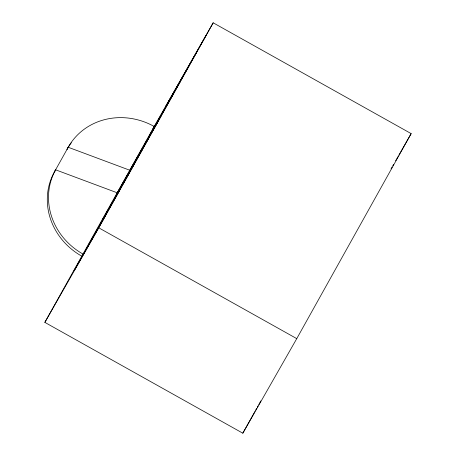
<?xml version="1.0" encoding="UTF-8"?>
<svg xmlns="http://www.w3.org/2000/svg" width="456" height="456" viewBox="0 0 456 456"><rect width="100%" height="100%" fill="white"/><g stroke="black" fill="none" stroke-linecap="round" stroke-linejoin="round"><path stroke-width="0.68" d="M154.191 126.466L44.848 322.386L242.82 433.2L296.759 338.637L411.152 133.614L213.18 22.8L152.982 128.581L154.191 126.466A64.957 60.141 29.7 0 0 68.206 147.26L66.998 149.374A64.957 60.141 29.7 0 1 71.313 142.785M54.418 171.923L68.206 147.26L129.857 170.265L149.853 135.215L117.272 192.82L55.621 169.814L54.418 171.923A64.957 60.141 29.7 0 0 81.795 256.169M88.504 244.878L128.849 173.782M44.848 322.386L98.781 227.829L213.18 22.8M242.82 433.2L254.955 411.454M255.645 410.212L256.688 408.348M257.378 407.105L258.073 405.863M258.769 404.62L260.849 400.892M205.981 35.539L165.431 107L196.559 52.429M189.753 64.627L149.311 135.894L180.439 81.328M173.616 93.548L143.765 146.37L161.036 116.103M157.73 122.02L116.867 194.039L147.995 139.468M142.568 149.197L102.361 220.043L133.488 165.471M119.632 190.306L74.054 270.773L105.182 216.201M391.06 168.84L392.12 166.987M392.821 165.75L393.528 164.513M395.643 160.808L398.111 156.482M398.818 155.245L411.152 133.614M98.781 227.829L296.759 338.637M82.998 254.06A64.957 60.141 29.7 0 1 55.621 169.814"/></g></svg>
